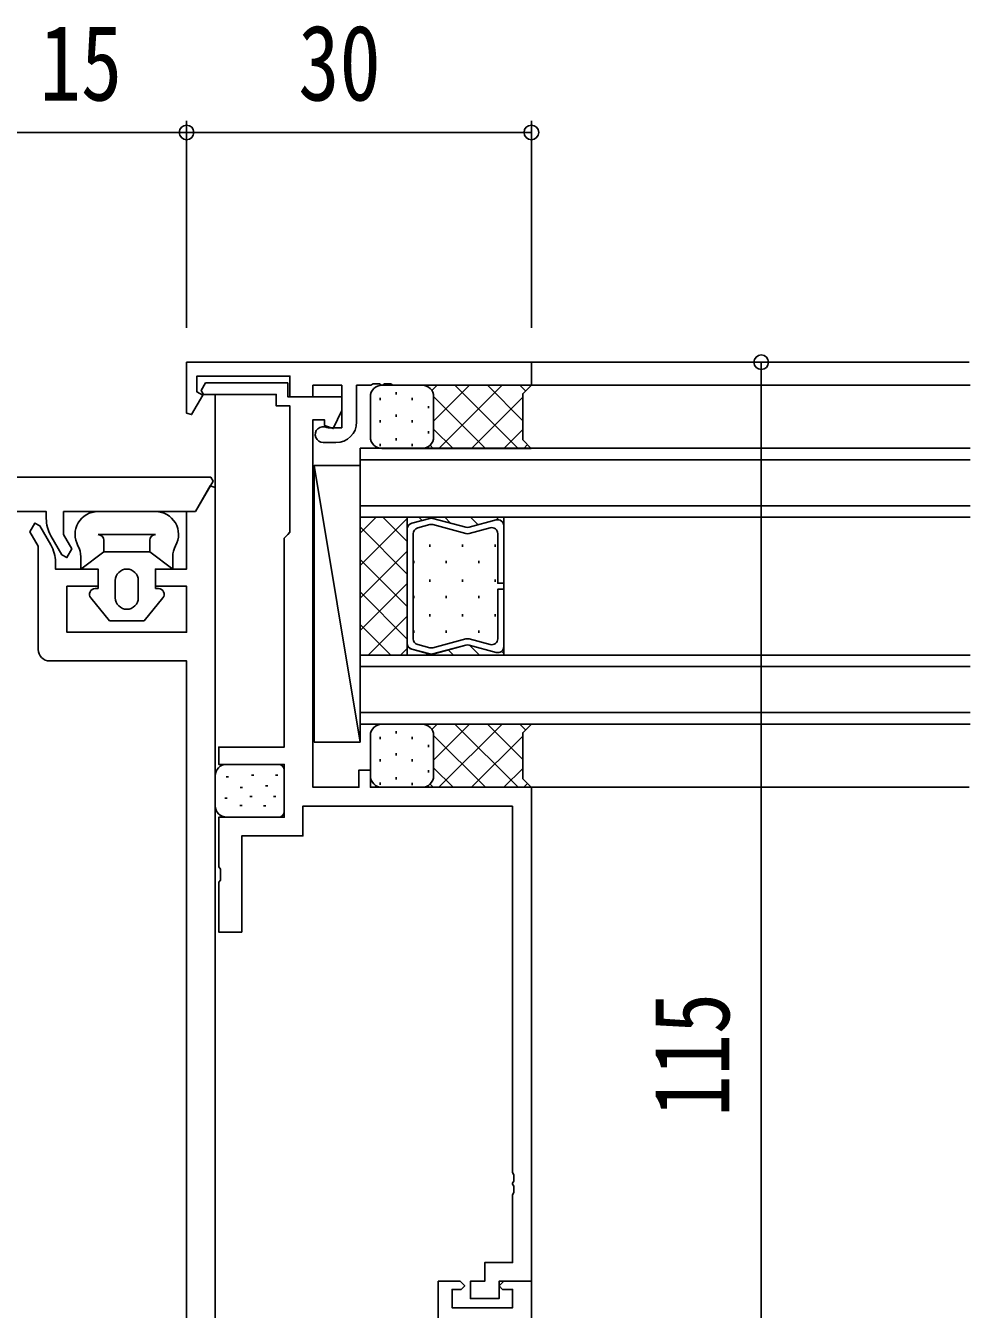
# Model space of a CAD drawing. Units: millimetres, scale not verified. Extents: x -1134 to 1133, y -806 to 806.
# Drawn here: x 435.7 to 517.9, y -164.4 to -52.7 of the extents above; entities that cross this region are included whole.
import ezdxf
from ezdxf.enums import TextEntityAlignment as Align

# ---------------------------------------------------------------- set-up
doc = ezdxf.new("R2010")
doc.units = ezdxf.units.MM
doc.header["$LTSCALE"] = 4
for name, color, linetype in [('0-2_YKK_11', 7, 'Continuous'), ('0-3_YKK_12', 2, 'Continuous'), ('0-4_YKK_13', 4, 'Continuous'), ('0-5_YKK_D', 6, 'Continuous')]:
    doc.layers.add(name, color=color, linetype=linetype)
doc.styles.add('ＭＳ ゴシック', font='')
doc.styles.get('ＭＳ ゴシック').set_extended_font_data('MS Gothic')

msp = doc.modelspace()

# ---------------------------------------------------------------- linework, layer by layer
at = {"layer": '0-2_YKK_11'}
msp.add_line((462.729, -89), (461.629, -89), dxfattribs=at)
for points in [[(449.729, -82), (479.729, -82), (479.729, -84), (467.687, -84), (467.504, -83.88), (466.954, -83.88), (466.771, -84), (466.687, -84), (466.504, -83.88), (465.954, -83.88), (465.771, -84), (464.529, -84), (464.529, -87.2)], [(461.934, -87.67), (462.065, -87.7), (463.229, -87.7), (463.229, -84), (460.729, -84), (460.729, -85), (458.729, -85), (458.729, -83.2), (450.629, -83.2), (450.629, -84.583), (451.139, -84.878), (450.174, -86.549), (449.729, -86.43), (449.729, -82)], [(479.729, -162), (479.729, -119), (465.729, -119), (465.729, -117.5), (464.729, -117.5), (464.729, -119), (460.729, -119), (460.729, -87), (461.729, -87), (461.729, -87.497), (462.494, -87.775), (463.229, -86.2), (463.229, -85), (458.529, -85), (458.529, -83.8), (451.387, -83.8), (451.006, -84.459), (451.202, -84.8), (457.529, -84.8), (457.529, -85.8), (458.729, -85.8), (458.729, -96.8), (458.529, -97), (458.229, -97.3), (458.229, -115.5), (452.529, -115.5), (452.529, -117), (458.229, -117), (458.229, -121.6), (452.529, -121.6), (452.529, -125.929), (452.672, -126.12), (452.672, -127.079), (452.529, -127.27), (452.529, -131.6), (454.529, -131.6), (454.529, -123.23), (459.859, -123.23), (459.859, -120.63), (478.099, -120.63)], [(437.931, -97.098), (438.885, -98.75), (439.318, -99), (439.751, -98.25), (439.029, -97), (439.029, -95), (450.497, -95), (452.033, -92.34), (451.836, -92), (432.229, -92), (432.229, -166)], [(438.329, -99.401), (438.329, -100), (442.029, -100), (442.029, -101.5), (439.329, -101.5), (439.329, -105.5), (449.729, -105.5), (449.729, -101.5), (447.029, -101.5), (447.029, -100), (449.729, -100), (449.729, -95), (450.497, -95), (451.784, -92.77), (452.229, -92.889), (452.229, -166)], [(434.729, -192.9), (434.729, -95), (437.529, -95), (437.529, -95.598)], [(436.829, -107), (436.829, -98), (436.107, -96.75), (436.54, -96), (436.973, -96.25), (437.927, -97.901)], [(449.729, -195), (449.729, -108), (437.829, -108)], [(478.099, -120.63), (478.099, -152.541), (478.219, -152.725), (478.219, -153.275), (478.099, -153.458), (478.099, -153.541), (478.219, -153.725), (478.219, -154.275), (478.099, -154.458), (478.099, -160.37), (475.669, -160.37), (475.669, -162), (474.429, -162), (474.429, -163.5), (476.929, -163.5), (476.929, -162), (479.729, -162)], [(471.629, -166), (471.629, -162), (473.529, -162), (473.929, -162.4), (473.629, -162.7), (472.829, -162.7), (472.829, -164.3), (478.099, -164.3), (478.099, -162.7), (477.229, -162.7), (476.929, -162.4), (477.329, -162), (479.729, -162), (479.729, -166)]]:
    msp.add_lwpolyline(points, dxfattribs=at)
for centre, radius, start, end in [((461.629, -88.3), 0.7, 64.15808, 269.99998), ((462.729, -87.2), 1.8, 270.00001, 359.99999), ((440.529, -95.598), 3, 180, 210.00001), ((435.329, -99.401), 3, 0, 30.00001), ((437.829, -107), 1, 180.00001, 269.99999)]:
    msp.add_arc(centre, radius, start, end, dxfattribs=at)
at = {"layer": '0-3_YKK_12'}
for p, q in [((479.729, -82), (517.819, -82)), ((452.229, -93.658), (452.229, -84.8)), ((517.919, -84), (479.529, -84)), ((464.829, -89.492), (517.919, -89.492)), ((464.829, -89.492), (464.829, -95.492)), ((464.829, -90.492), (517.919, -90.492)), ((464.829, -97), (464.829, -91)), ((464.829, -94.492), (517.919, -94.492)), ((464.829, -95.492), (517.919, -95.492)), ((466.214, -95.492), (464.829, -96.877)), ((468.929, -95.605), (464.829, -99.705)), ((466.809, -95.492), (468.928, -97.611)), ((469.318, -96.013), (470.892, -95.591)), ((470.892, -95.591), (469.318, -96.013)), ((469.944, -95.492), (470.222, -95.77)), ((471.164, -95.591), (474.043, -96.362)), ((474.043, -96.362), (471.164, -95.591)), ((472.189, -95.491), (472.699, -96.002)), ((474.314, -96.362), (476.667, -95.731)), ((476.667, -95.731), (474.314, -96.362)), ((474.434, -95.491), (475.095, -96.152)), ((476.679, -95.491), (476.912, -95.724)), ((464.829, -96.34), (468.929, -100.44)), ((464.829, -109), (464.829, -97)), ((468.929, -106.469), (468.928, -96.52)), ((468.929, -96.505), (468.929, -96.534)), ((469.453, -96.923), (469.454, -106.066)), ((470.893, -96.134), (469.843, -96.415)), ((474.043, -96.905), (471.164, -96.134)), ((476.142, -96.415), (474.314, -96.905)), ((477.317, -96.129), (477.328, -96.14)), ((477.328, -96.246), (477.328, -96.23)), ((470.911, -98.077), (470.911, -97.877)), ((473.741, -98.077), (473.741, -97.877)), ((476.571, -98.077), (476.571, -97.877)), ((468.928, -98.434), (464.829, -102.533)), ((464.829, -98.499), (464.829, -110.499)), ((464.829, -99.169), (468.929, -103.268)), ((469.496, -99.492), (469.496, -99.292)), ((472.326, -99.492), (472.326, -99.292)), ((475.156, -99.492), (475.156, -99.292)), ((468.929, -101.262), (464.829, -105.362)), ((470.911, -101.107), (470.911, -100.907)), ((473.741, -101.107), (473.741, -100.907)), ((476.571, -101.107), (476.571, -100.907)), ((464.829, -101.997), (468.929, -106.097)), ((469.496, -102.522), (469.496, -102.322)), ((472.326, -102.522), (472.326, -102.322)), ((475.156, -102.522), (475.156, -102.322)), ((464.829, -104.825), (467.495, -107.492)), ((468.929, -104.091), (465.527, -107.492)), ((470.911, -104.137), (470.911, -103.937)), ((473.741, -104.137), (473.741, -103.937)), ((476.571, -104.137), (476.571, -103.937)), ((469.496, -105.552), (469.496, -105.352)), ((471.164, -106.854), (474.043, -106.083)), ((472.326, -105.552), (472.326, -105.352)), ((474.314, -106.083), (476.143, -106.572)), ((475.156, -105.552), (475.156, -105.352)), ((468.929, -106.919), (468.356, -107.492)), ((468.929, -106.478), (468.929, -106.449)), ((470.893, -107.392), (469.318, -106.97)), ((470.893, -107.397), (469.318, -106.975)), ((469.843, -106.572), (470.893, -106.854)), ((474.043, -106.621), (471.164, -107.392)), ((474.043, -106.626), (471.164, -107.397)), ((471.164, -106.854), (471.164, -106.854)), ((472.506, -107.033), (472.964, -107.491)), ((476.668, -107.252), (474.314, -106.621)), ((476.668, -107.257), (474.314, -106.626)), ((474.348, -106.63), (475.209, -107.491)), ((477.124, -107.161), (477.328, -107.366)), ((477.328, -106.737), (477.328, -106.753)), ((464.829, -107.492), (517.919, -107.492)), ((464.829, -107.492), (464.829, -113.492)), ((470.52, -107.293), (470.719, -107.492)), ((464.829, -108.492), (517.919, -108.492)), ((464.829, -115), (464.829, -109)), ((464.829, -112.492), (517.919, -112.492)), ((464.829, -113.492), (517.919, -113.492)), ((517.819, -118.999), (479.429, -118.999))]:
    msp.add_line(p, q, dxfattribs=at)
for points in [[(464.829, -107.492), (468.929, -107.492), (468.929, -95.492), (464.829, -95.492)], [(477.328, -95.491), (477.328, -107.491), (468.929, -107.492), (468.929, -95.492)]]:
    msp.add_lwpolyline(points, close=True, dxfattribs=at)
for points in [[(468.929, -96.505), (468.929, -95.492), (477.328, -95.491), (477.328, -96.23)], [(477.328, -96.238), (477.328, -101.231), (476.803, -101.231), (476.803, -96.922)], [(476.804, -106.065), (476.804, -101.756), (477.329, -101.756), (477.329, -106.75)], [(468.929, -106.478), (468.929, -107.492), (477.328, -107.491), (477.328, -106.753)]]:
    msp.add_lwpolyline(points, dxfattribs=at)
for centre, start, end in [((469.453, -96.52), 105.00385, 180.00178), ((469.453, -96.52), 105.00372, 178.42025), ((471.028, -96.098), 75.00377, 105.00408), ((471.028, -96.098), 75.00372, 105.00372), ((476.803, -96.238), 0.00184, 105.0037), ((476.803, -96.238), 0.88945, 105.00373), ((469.453, -96.52), 178.42025, 181.58339), ((469.978, -96.923), 105.00385, 180.00178), ((471.028, -96.641), 75.00397, 105.00346), ((474.178, -95.854), 255.00371, 285.00414), ((474.178, -95.854), 255.00372, 285.00373), ((474.178, -96.398), 255.00309, 285.00434), ((476.278, -96.922), 0.00381, 105.0037), ((476.803, -96.238), 359.11418, 0.88945), ((469.978, -106.065), 180.03817, 255.00668), ((474.179, -106.59), 74.99929, 105.00055), ((476.279, -106.065), 254.99993, 359.99983), ((469.453, -106.468), 180.02902, 255.01009), ((469.454, -106.463), 178.42025, 181.58339), ((469.454, -106.463), 181.58339, 254.99991), ((471.029, -106.347), 255.00018, 284.99966), ((471.029, -106.347), 284.03806, 284.47128), ((471.029, -106.347), 284.47128, 284.8288), ((471.029, -106.347), 284.8288, 284.88335), ((471.029, -106.347), 284.88335, 284.91946), ((471.029, -106.347), 284.91946, 284.93801), ((471.029, -106.347), 284.93323, 284.95766), ((471.029, -106.347), 284.93316, 284.9823), ((471.029, -106.347), 284.96397, 284.96622), ((471.029, -106.347), 284.96622, 284.96768), ((471.029, -106.347), 284.96768, 284.98528), ((471.029, -106.347), 284.98532, 284.99219), ((471.029, -106.347), 284.99219, 284.99387), ((471.029, -106.347), 284.99336, 284.99564), ((471.029, -106.347), 284.99564, 284.99608), ((474.179, -107.128), 74.9999, 104.99992), ((474.179, -107.133), 74.9995, 104.99992), ((476.803, -106.745), 254.9999, 359.11418), ((476.804, -106.75), 254.99993, 0.00179), ((476.803, -106.745), 359.11418, 0.88945), ((471.029, -106.885), 254.99991, 284.99992), ((471.029, -106.89), 254.99955, 284.99987)]:
    msp.add_arc(centre, 0.525, start, end, dxfattribs=at)
at = {"layer": '0-4_YKK_13'}
for p, q in [((479.726, -83.999), (466.726, -83.999)), ((467.964, -84.811), (467.964, -84.611)), ((470.244, -83.999), (470.244, -84)), ((471.069, -84.458), (471.528, -83.999)), ((471.229, -87.127), (474.356, -83.999)), ((471.685, -89.499), (477.185, -83.999)), ((473.073, -83.999), (478.573, -89.499)), ((475.901, -83.999), (478.965, -87.063)), ((478.73, -83.999), (479.229, -84.499)), ((465.729, -84.999), (465.729, -88.499)), ((466.562, -85.308), (466.562, -85.108)), ((469.362, -85.308), (469.362, -85.108)), ((470.777, -86.01), (470.777, -85.81)), ((471.226, -88.499), (471.229, -84.999)), ((471.229, -84.984), (475.744, -89.499)), ((474.513, -89.499), (478.979, -85.033)), ((466.562, -87.238), (466.562, -87.038)), ((467.964, -86.741), (467.964, -86.541)), ((469.362, -87.238), (469.362, -87.038)), ((470.777, -88.205), (470.777, -88.005)), ((471.229, -87.813), (472.916, -89.499)), ((477.341, -89.499), (478.979, -87.862)), ((466.562, -89.291), (466.562, -89.091)), ((467.964, -88.816), (467.964, -88.616)), ((469.362, -89.313), (469.362, -89.113)), ((470.916, -89.226), (471.19, -89.499)), ((479.07, -89.499), (479.398, -89.171)), ((479.726, -89.499), (466.726, -89.499)), ((460.83, -91), (464.829, -115.059)), ((447.035, -95), (442.035, -95)), ((447.035, -97), (442.035, -97)), ((442.535, -98.5), (442.535, -97.5)), ((446.535, -98.5), (446.535, -97.5)), ((440.535, -100), (440.535, -98.936)), ((446.535, -98.5), (448.535, -100)), ((448.535, -100), (448.535, -98.936)), ((440.535, -100), (442.035, -100)), ((442.035, -100), (442.035, -101.7)), ((447.035, -100), (447.035, -101.7)), ((447.035, -100), (448.535, -100)), ((443.535, -102.5), (443.535, -101)), ((445.535, -102.5), (445.535, -101)), ((443.035, -104.5), (441.399, -102.518)), ((442.035, -101.7), (441.785, -101.7)), ((446.035, -104.5), (447.671, -102.518)), ((447.035, -101.7), (447.285, -101.7)), ((443.035, -104.5), (446.035, -104.5)), ((479.726, -113.499), (466.726, -113.499)), ((470.244, -113.499), (470.244, -113.5)), ((471.069, -113.958), (471.528, -113.499)), ((471.229, -116.627), (474.356, -113.499)), ((471.685, -118.999), (477.185, -113.499)), ((473.073, -113.499), (478.573, -118.999)), ((475.901, -113.499), (478.965, -116.563)), ((478.73, -113.499), (479.229, -113.999)), ((465.729, -114.499), (465.729, -117.999)), ((466.562, -114.808), (466.562, -114.608)), ((467.964, -114.311), (467.964, -114.111)), ((469.362, -114.808), (469.362, -114.608)), ((471.226, -117.999), (471.229, -114.499)), ((471.229, -114.484), (475.744, -118.999)), ((474.513, -118.999), (478.979, -114.533)), ((467.964, -116.241), (467.964, -116.041)), ((470.777, -115.51), (470.777, -115.31)), ((453.229, -117), (457.729, -117)), ((466.562, -116.738), (466.562, -116.538)), ((469.362, -116.738), (469.362, -116.538)), ((471.229, -117.313), (472.916, -118.999)), ((452.229, -118), (452.229, -120.6)), ((453.186, -118.073), (453.386, -118.073)), ((455.386, -117.938), (455.586, -117.938)), ((457.466, -117.953), (457.666, -117.953)), ((458.229, -117.5), (458.229, -121.1)), ((467.964, -118.316), (467.964, -118.116)), ((470.777, -117.705), (470.777, -117.505)), ((477.341, -118.999), (478.979, -117.362)), ((454.396, -119.003), (454.596, -119.003)), ((456.596, -118.868), (456.796, -118.868)), ((466.562, -118.792), (466.562, -118.592)), ((479.726, -118.999), (466.726, -118.999)), ((469.362, -118.813), (469.362, -118.613)), ((470.916, -118.726), (471.19, -118.999)), ((479.07, -118.999), (479.398, -118.671)), ((453.051, -119.933), (453.251, -119.933)), ((454.381, -120.593), (454.581, -120.593)), ((455.251, -119.798), (455.451, -119.798)), ((456.431, -120.608), (456.631, -120.608)), ((457.301, -119.798), (457.501, -119.798)), ((457.729, -121.6), (453.229, -121.6))]:
    msp.add_line(p, q, dxfattribs=at)
for points in [[(479.729, -83.999), (478.979, -84.749), (478.979, -88.752), (479.726, -89.499)], [(446.535, -98.5), (442.535, -98.5), (440.535, -100)], [(479.729, -113.499), (478.979, -114.249), (478.979, -118.252), (479.726, -118.999)]]:
    msp.add_lwpolyline(points, dxfattribs=at)
msp.add_lwpolyline([(460.83, -115.059), (464.829, -115.059), (464.829, -91), (460.83, -91)], close=True, dxfattribs=at)
for centre, radius, start, end in [((466.729, -84.999), 1, 90.00001, 180.00001), ((470.229, -84.999), 1, 0.00001, 90.00001), ((470.229, -84.999), 1, 0.00001, 90.00001), ((466.729, -88.499), 1, 180.00001, 270.00001), ((470.226, -88.499), 1, 270.00001, 0.00001), ((442.035, -97), 2, 90, 208.95502), ((447.035, -97), 2, 331.04498, 90), ((442.035, -97.5), 0.5, 0, 90), ((447.035, -97.5), 0.5, 90, 180), ((438.535, -98.936), 2, 0, 28.95502), ((450.535, -98.936), 2, 151.04498, 180), ((444.535, -101), 1, 0, 180), ((441.785, -102.2), 0.5, 90, 219.53458), ((444.535, -102.5), 1, 180, 0), ((447.285, -102.2), 0.5, 320.46542, 90), ((466.729, -114.499), 1, 90, 180), ((470.229, -114.499), 1, 0, 90), ((470.229, -114.499), 1, 360, 90), ((453.229, -118), 1, 90, 180), ((457.729, -117.5), 0.5, 0, 90), ((466.729, -117.999), 1, 180, 270), ((470.226, -117.999), 1, 270, 0), ((453.229, -120.6), 1, 180, 270), ((457.729, -121.1), 0.5, 270, 0)]:
    msp.add_arc(centre, radius, start, end, dxfattribs=at)
at = {"layer": '0-5_YKK_D'}
for p, q in [((449.729, -79), (449.729, -61)), ((449.729, -79), (449.729, -61)), ((479.729, -79), (479.729, -61)), ((434.729, -62), (449.729, -62)), ((449.729, -62), (479.729, -62)), ((486.191, -82), (500.729, -82)), ((499.729, -82), (499.729, -197))]:
    msp.add_line(p, q, dxfattribs=at)
for centre in [(449.729, -62), (449.729, -62), (479.729, -62), (499.729, -82)]:
    msp.add_circle(centre, 0.637, dxfattribs=at)

# ---------------------------------------------------------------- texts
at = {"layer": '0-5_YKK_D', "style": 'ＭＳ ゴシック', "width": 0.8}
for s, p in [('15', (436.949, -61.2)), ('30', (459.449, -61.2))]:
    msp.add_text(s, height=6.598, dxfattribs=at).set_placement(p, align=Align.BOTTOM_LEFT)
msp.add_text('115', height=6.598, rotation=90, dxfattribs=at).set_placement((498.929, -147.66), align=Align.BOTTOM_LEFT)

doc.saveas('drawing.dxf')
